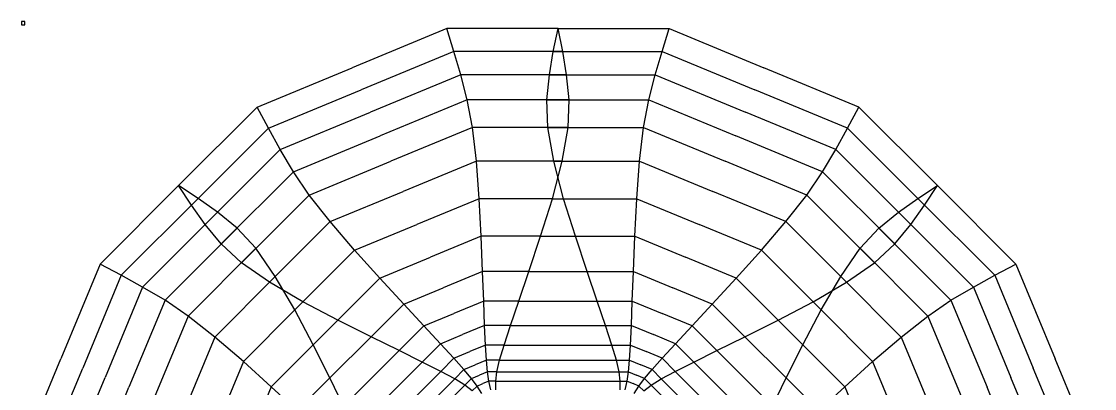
# Model space of a CAD drawing. Extents: x -1525 to 1525, y -1525 to 1545.
# Drawn here: x -1525 to 1525, y 501 to 1545 of the extents above; entities that cross this region are included whole.
import ezdxf

# ---------------------------------------------------------------- set-up
doc = ezdxf.new("R2010")
doc.units = 0

msp = doc.modelspace()

# ---------------------------------------------------------------- linework, layer by layer
at = {"layer": 'CutLine', "color": 250, "linetype": 'CONTINUOUS'}
for p, q in [((-315.9, 1525.4), (-585.6, 1413.7)), ((0, 1525.4), (-315.9, 1525.4)), ((0, 1525.4), (0, 1525.4)), ((0, 1525.4), (315.9, 1525.4)), ((315.9, 1525.4), (585.6, 1413.7)), ((-855.2, 1302), (-585.6, 1413.7)), ((855.2, 1302), (585.6, 1413.7)), ((-1078.6, 1078.6), (-855.2, 1302)), ((1078.6, 1078.6), (855.2, 1302)), ((-1078.6, 1078.6), (-1302, 855.2)), ((-1078.6, 1078.6), (-1078.6, 1078.6)), ((1078.6, 1078.6), (1078.6, 1078.6)), ((1078.6, 1078.6), (1302, 855.2)), ((-1302, 855.2), (-1413.7, 585.6)), ((1302, 855.2), (1413.7, 585.6)), ((-1525.4, 315.9), (-1413.7, 585.6)), ((1525.4, 315.9), (1413.7, 585.6))]:
    msp.add_line(p, q, dxfattribs=at)
at = {"layer": 'MountainLine', "color": 1, "linetype": 'CONTINUOUS'}
for p, q in [((-295.8, 1460.4), (-315.9, 1525.4)), ((0, 1525.4), (-315.9, 1525.4)), ((-315.9, 1525.4), (-315.9, 1525.4)), ((0, 1525.4), (315.9, 1525.4)), ((295.8, 1460.4), (315.9, 1525.4)), ((315.9, 1525.4), (315.9, 1525.4)), ((-276.4, 1393.7), (-295.8, 1460.4)), ((13.3, 1460.4), (-295.8, 1460.4)), ((-13.3, 1460.4), (295.8, 1460.4)), ((276.4, 1393.7), (295.8, 1460.4)), ((-258, 1322.1), (-276.4, 1393.7)), ((24.5, 1393.7), (-276.4, 1393.7)), ((-24.5, 1393.7), (276.4, 1393.7)), ((258, 1322.1), (276.4, 1393.7)), ((-243.1, 1244), (-258, 1322.1)), ((31.6, 1322.1), (-258, 1322.1)), ((-31.6, 1322.1), (258, 1322.1)), ((243.1, 1244), (258, 1322.1)), ((-1078.6, 1078.6), (-855.2, 1302)), ((-823.5, 1241.8), (-855.2, 1302)), ((-855.2, 1302), (-855.2, 1302)), ((823.5, 1241.8), (855.2, 1302)), ((1078.6, 1078.6), (855.2, 1302)), ((855.2, 1302), (855.2, 1302)), ((-1042, 1023.2), (-823.5, 1241.8)), ((-790.1, 1180.9), (-823.5, 1241.8)), ((-232, 1148.3), (-243.1, 1244)), ((29.1, 1244), (-243.1, 1244)), ((-29.1, 1244), (243.1, 1244)), ((232, 1148.3), (243.1, 1244)), ((790.1, 1180.9), (823.5, 1241.8)), ((1042, 1023.2), (823.5, 1241.8)), ((-1002.9, 968.2), (-790.1, 1180.9)), ((-752.4, 1117.3), (-790.1, 1180.9)), ((752.4, 1117.3), (790.1, 1180.9)), ((1002.9, 968.2), (790.1, 1180.9)), ((-223.7, 1041.4), (-232, 1148.3)), ((11.6, 1148.3), (-232, 1148.3)), ((-11.6, 1148.3), (232, 1148.3)), ((223.7, 1041.4), (232, 1148.3)), ((-957.2, 912.5), (-752.4, 1117.3)), ((-707.7, 1051.5), (-752.4, 1117.3)), ((707.7, 1051.5), (752.4, 1117.3)), ((957.2, 912.5), (752.4, 1117.3)), ((-1078.6, 1078.6), (-1302, 855.2)), ((1078.6, 1078.6), (1302, 855.2)), ((-1023.2, 1042), (-1241.8, 823.5)), ((-900.2, 859), (-707.7, 1051.5)), ((-647.9, 976), (-707.7, 1051.5)), ((-218.3, 934.7), (-223.7, 1041.4)), ((-16.1, 1041.4), (-223.7, 1041.4)), ((16.1, 1041.4), (223.7, 1041.4)), ((218.3, 934.7), (223.7, 1041.4)), ((647.9, 976), (707.7, 1051.5)), ((900.2, 859), (707.7, 1051.5)), ((1023.2, 1042), (1241.8, 823.5)), ((-968.2, 1002.9), (-1180.9, 790.1)), ((968.2, 1002.9), (1180.9, 790.1)), ((-912.5, 957.2), (-1117.3, 752.4)), ((-820.2, 803.7), (-647.9, 976)), ((-578.2, 894.6), (-647.9, 976)), ((578.2, 894.6), (647.9, 976)), ((820.2, 803.7), (647.9, 976)), ((912.5, 957.2), (1117.3, 752.4)), ((-214.3, 834.6), (-218.3, 934.7)), ((-49.4, 934.7), (-218.3, 934.7)), ((49.4, 934.7), (218.3, 934.7)), ((214.3, 834.6), (218.3, 934.7)), ((-859, 900.2), (-1051.5, 707.7)), ((-725, 747.8), (-578.2, 894.6)), ((-506.6, 815.2), (-578.2, 894.6)), ((506.6, 815.2), (578.2, 894.6)), ((725, 747.8), (578.2, 894.6)), ((859, 900.2), (1051.5, 707.7)), ((-1241.8, 823.5), (-1302, 855.2)), ((-1302, 855.2), (-1302, 855.2)), ((1241.8, 823.5), (1302, 855.2)), ((1302, 855.2), (1302, 855.2)), ((-211.1, 750.3), (-214.3, 834.6)), ((-82.9, 834.6), (-214.3, 834.6)), ((82.9, 834.6), (214.3, 834.6)), ((211.1, 750.3), (214.3, 834.6)), ((-1180.9, 790.1), (-1241.8, 823.5)), ((-803.7, 820.2), (-976, 647.9)), ((-626, 695.8), (-506.6, 815.2)), ((-438.6, 741.7), (-506.6, 815.2)), ((438.6, 741.7), (506.6, 815.2)), ((626, 695.8), (506.6, 815.2)), ((803.7, 820.2), (976, 647.9)), ((1180.9, 790.1), (1241.8, 823.5)), ((-1117.3, 752.4), (-1180.9, 790.1)), ((1117.3, 752.4), (1180.9, 790.1)), ((-1051.5, 707.7), (-1117.3, 752.4)), ((-531.5, 648.8), (-438.6, 741.7)), ((-381.2, 679.8), (-438.6, 741.7)), ((-211.1, 750.3), (-296.2, 715.1)), ((-208.5, 680.7), (-211.1, 750.3)), ((-111.5, 750.3), (111.5, 750.3)), ((208.5, 680.7), (211.1, 750.3)), ((211.1, 750.3), (296.2, 715.1)), ((381.2, 679.8), (438.6, 741.7)), ((531.5, 648.8), (438.6, 741.7)), ((1051.5, 707.7), (1117.3, 752.4)), ((-976, 647.9), (-1051.5, 707.7)), ((-747.8, 725), (-894.6, 578.2)), ((-381.2, 679.8), (-296.2, 715.1)), ((381.2, 679.8), (296.2, 715.1)), ((747.8, 725), (894.6, 578.2)), ((976, 647.9), (1051.5, 707.7)), ((-333.9, 628.8), (-381.2, 679.8)), ((-208.5, 680.7), (-271.2, 654.7)), ((-206.1, 625), (-208.5, 680.7)), ((-135, 680.7), (135, 680.7)), ((206.1, 625), (208.5, 680.7)), ((208.5, 680.7), (271.2, 654.7)), ((333.9, 628.8), (381.2, 679.8)), ((-894.6, 578.2), (-976, 647.9)), ((-333.9, 628.8), (-271.2, 654.7)), ((333.9, 628.8), (271.2, 654.7)), ((894.6, 578.2), (976, 647.9)), ((-695.8, 626), (-815.2, 506.6)), ((-296.2, 587.6), (-333.9, 628.8)), ((-206.1, 625), (-251.1, 606.3)), ((-203.7, 581.7), (-206.1, 625)), ((-153.3, 625), (153.3, 625)), ((203.7, 581.7), (206.1, 625)), ((206.1, 625), (251.1, 606.3)), ((296.2, 587.6), (333.9, 628.8)), ((695.8, 626), (815.2, 506.6)), ((-609.4, 451.7), (-451.7, 609.4)), ((-296.2, 587.6), (-251.1, 606.3)), ((-267.4, 555.4), (-296.2, 587.6)), ((-203.7, 581.7), (-235.5, 568.6)), ((-200.7, 548.9), (-203.7, 581.7)), ((-166.3, 581.7), (166.3, 581.7)), ((200.7, 548.9), (203.7, 581.7)), ((203.7, 581.7), (235.5, 568.6)), ((296.2, 587.6), (251.1, 606.3)), ((267.4, 555.4), (296.2, 587.6)), ((451.7, 609.4), (609.4, 451.7)), ((-815.2, 506.6), (-894.6, 578.2)), ((-576.8, 385.9), (-385.9, 576.8)), ((-550.3, 333.5), (-333.5, 550.3)), ((-267.4, 555.4), (-235.5, 568.6)), ((-246.2, 530.1), (-267.4, 555.4)), ((267.4, 555.4), (235.5, 568.6)), ((246.2, 530.1), (267.4, 555.4)), ((333.5, 550.3), (550.3, 333.5)), ((385.9, 576.8), (576.8, 385.9)), ((815.2, 506.6), (894.6, 578.2)), ((-648.8, 531.5), (-741.7, 438.6)), ((-529, 293.7), (-293.7, 529)), ((-246.2, 530.1), (-223.5, 539.5)), ((-230.2, 508.6), (-246.2, 530.1)), ((-200.7, 548.9), (-223.5, 539.5)), ((-196.8, 522.4), (-213.5, 515.5)), ((-196.8, 522.4), (-200.7, 548.9)), ((-191.3, 497.6), (-196.8, 522.4)), ((-177.2, 522.4), (177.2, 522.4)), ((-174.1, 548.9), (174.1, 548.9)), ((191.3, 497.6), (196.8, 522.4)), ((196.8, 522.4), (200.7, 548.9)), ((196.8, 522.4), (213.5, 515.5)), ((200.7, 548.9), (223.5, 539.5)), ((246.2, 530.1), (223.5, 539.5)), ((230.2, 508.6), (246.2, 530.1)), ((293.7, 529), (529, 293.7)), ((648.8, 531.5), (741.7, 438.6)), ((-741.7, 438.6), (-815.2, 506.6)), ((-511.2, 265.1), (-265.1, 511.2)), ((-230.2, 508.6), (-213.5, 515.5)), ((-216.5, 487.1), (-230.2, 508.6)), ((230.2, 508.6), (213.5, 515.5)), ((216.5, 487.1), (230.2, 508.6)), ((265.1, 511.2), (511.2, 265.1)), ((741.7, 438.6), (815.2, 506.6))]:
    msp.add_line(p, q, dxfattribs=at)
at = {"layer": 'reference 10mm', "color": 250, "linetype": 'CONTINUOUS'}
for p, q in [((-1515.4, 1545.4), (-1525.4, 1545.4)), ((-1525.4, 1545.4), (-1525.4, 1535.4)), ((-1525.4, 1535.4), (-1515.4, 1535.4)), ((-1515.4, 1535.4), (-1515.4, 1545.4))]:
    msp.add_line(p, q, dxfattribs=at)
at = {"layer": 'ValleyLine', "color": 5, "linetype": 'CONTINUOUS'}
for p, q in [((-315.9, 1525.4), (-585.6, 1413.7)), ((-13.3, 1460.4), (0, 1525.4)), ((13.3, 1460.4), (0, 1525.4)), ((0, 1525.4), (0, 1525.4)), ((0, 1525.4), (0, 1525.4)), ((0, 1525.4), (0, 1525.4)), ((315.9, 1525.4), (585.6, 1413.7)), ((-295.8, 1460.4), (-559.6, 1351.1)), ((-24.5, 1393.7), (-13.3, 1460.4)), ((13.3, 1460.4), (-13.3, 1460.4)), ((24.5, 1393.7), (13.3, 1460.4)), ((295.8, 1460.4), (559.6, 1351.1)), ((-855.2, 1302), (-585.6, 1413.7)), ((855.2, 1302), (585.6, 1413.7)), ((-276.4, 1393.7), (-533.2, 1287.3)), ((-31.6, 1322.1), (-24.5, 1393.7)), ((24.5, 1393.7), (-24.5, 1393.7)), ((31.6, 1322.1), (24.5, 1393.7)), ((276.4, 1393.7), (533.2, 1287.3)), ((-823.5, 1241.8), (-559.6, 1351.1)), ((823.5, 1241.8), (559.6, 1351.1)), ((-258, 1322.1), (-505.2, 1219.7)), ((-29.1, 1244), (-31.6, 1322.1)), ((31.6, 1322.1), (-31.6, 1322.1)), ((29.1, 1244), (31.6, 1322.1)), ((258, 1322.1), (505.2, 1219.7)), ((-790.1, 1180.9), (-533.2, 1287.3)), ((790.1, 1180.9), (533.2, 1287.3)), ((-243.1, 1244), (-475.4, 1147.7)), ((-11.6, 1148.3), (-29.1, 1244)), ((29.1, 1244), (-29.1, 1244)), ((11.6, 1148.3), (29.1, 1244)), ((243.1, 1244), (475.4, 1147.7)), ((-752.4, 1117.3), (-505.2, 1219.7)), ((752.4, 1117.3), (505.2, 1219.7)), ((-707.7, 1051.5), (-475.4, 1147.7)), ((-232, 1148.3), (-440, 1062.2)), ((-16.1, 1041.4), (11.6, 1148.3)), ((16.1, 1041.4), (-11.6, 1148.3)), ((11.6, 1148.3), (-11.6, 1148.3)), ((232, 1148.3), (440, 1062.2)), ((707.7, 1051.5), (475.4, 1147.7)), ((-1023.2, 1042), (-1078.6, 1078.6)), ((-1042, 1023.2), (-1078.6, 1078.6)), ((-1078.6, 1078.6), (-1078.6, 1078.6)), ((-1078.6, 1078.6), (-1078.6, 1078.6)), ((-1078.6, 1078.6), (-1078.6, 1078.6)), ((1023.2, 1042), (1078.6, 1078.6)), ((1042, 1023.2), (1078.6, 1078.6)), ((1078.6, 1078.6), (1078.6, 1078.6)), ((1078.6, 1078.6), (1078.6, 1078.6)), ((1078.6, 1078.6), (1078.6, 1078.6)), ((-1023.2, 1042), (-1042, 1023.2)), ((-968.2, 1002.9), (-1023.2, 1042)), ((-647.9, 976), (-440, 1062.2)), ((-223.7, 1041.4), (-401, 968)), ((-49.4, 934.7), (-16.1, 1041.4)), ((-16.1, 1041.4), (16.1, 1041.4)), ((49.4, 934.7), (16.1, 1041.4)), ((223.7, 1041.4), (401, 968)), ((647.9, 976), (440, 1062.2)), ((968.2, 1002.9), (1023.2, 1042)), ((1042, 1023.2), (1023.2, 1042)), ((-1002.9, 968.2), (-1042, 1023.2)), ((1002.9, 968.2), (1042, 1023.2)), ((-968.2, 1002.9), (-1002.9, 968.2)), ((-912.5, 957.2), (-968.2, 1002.9)), ((912.5, 957.2), (968.2, 1002.9)), ((1002.9, 968.2), (968.2, 1002.9)), ((-957.2, 912.5), (-1002.9, 968.2)), ((-912.5, 957.2), (-957.2, 912.5)), ((-859, 900.2), (-912.5, 957.2)), ((-578.2, 894.6), (-401, 968)), ((578.2, 894.6), (401, 968)), ((859, 900.2), (912.5, 957.2)), ((957.2, 912.5), (912.5, 957.2)), ((957.2, 912.5), (1002.9, 968.2)), ((-218.3, 934.7), (-362.4, 874.9)), ((-82.9, 834.6), (-49.4, 934.7)), ((-49.4, 934.7), (49.4, 934.7)), ((82.9, 834.6), (49.4, 934.7)), ((218.3, 934.7), (362.4, 874.9)), ((-900.2, 859), (-957.2, 912.5)), ((-859, 900.2), (-900.2, 859)), ((-803.7, 820.2), (-859, 900.2)), ((803.7, 820.2), (859, 900.2)), ((900.2, 859), (859, 900.2)), ((900.2, 859), (957.2, 912.5)), ((-1302, 855.2), (-1413.7, 585.6)), ((-820.2, 803.7), (-900.2, 859)), ((-506.6, 815.2), (-362.4, 874.9)), ((506.6, 815.2), (362.4, 874.9)), ((820.2, 803.7), (900.2, 859)), ((1302, 855.2), (1413.7, 585.6)), ((-214.3, 834.6), (-326.5, 788.2)), ((-111.5, 750.3), (-82.9, 834.6)), ((-82.9, 834.6), (82.9, 834.6)), ((111.5, 750.3), (82.9, 834.6)), ((214.3, 834.6), (326.5, 788.2)), ((-1241.8, 823.5), (-1351.1, 559.6)), ((-803.7, 820.2), (-820.2, 803.7)), ((-725, 747.8), (-820.2, 803.7)), ((-747.8, 725), (-803.7, 820.2)), ((725, 747.8), (820.2, 803.7)), ((747.8, 725), (803.7, 820.2)), ((820.2, 803.7), (803.7, 820.2)), ((1241.8, 823.5), (1351.1, 559.6)), ((-1180.9, 790.1), (-1287.3, 533.2)), ((-438.6, 741.7), (-326.5, 788.2)), ((438.6, 741.7), (326.5, 788.2)), ((1180.9, 790.1), (1287.3, 533.2)), ((-1117.3, 752.4), (-1219.7, 505.2)), ((-747.8, 725), (-725, 747.8)), ((-626, 695.8), (-725, 747.8)), ((-111.5, 750.3), (-211.1, 750.3)), ((-135, 680.7), (-111.5, 750.3)), ((135, 680.7), (111.5, 750.3)), ((111.5, 750.3), (211.1, 750.3)), ((626, 695.8), (725, 747.8)), ((725, 747.8), (747.8, 725)), ((1117.3, 752.4), (1219.7, 505.2)), ((-1051.5, 707.7), (-1147.7, 475.4)), ((-695.8, 626), (-747.8, 725)), ((695.8, 626), (747.8, 725)), ((1051.5, 707.7), (1147.7, 475.4)), ((-695.8, 626), (-626, 695.8)), ((-531.5, 648.8), (-626, 695.8)), ((-451.7, 609.4), (-381.2, 679.8)), ((-135, 680.7), (-208.5, 680.7)), ((-153.3, 625), (-135, 680.7)), ((153.3, 625), (135, 680.7)), ((135, 680.7), (208.5, 680.7)), ((451.7, 609.4), (381.2, 679.8)), ((531.5, 648.8), (626, 695.8)), ((626, 695.8), (695.8, 626)), ((-976, 647.9), (-1062.2, 440)), ((-648.8, 531.5), (-531.5, 648.8)), ((-451.7, 609.4), (-531.5, 648.8)), ((451.7, 609.4), (531.5, 648.8)), ((531.5, 648.8), (648.8, 531.5)), ((976, 647.9), (1062.2, 440)), ((-648.8, 531.5), (-695.8, 626)), ((-385.9, 576.8), (-333.9, 628.8)), ((-153.3, 625), (-206.1, 625)), ((-166.3, 581.7), (-153.3, 625)), ((166.3, 581.7), (153.3, 625)), ((153.3, 625), (206.1, 625)), ((385.9, 576.8), (333.9, 628.8)), ((648.8, 531.5), (695.8, 626)), ((-1525.4, 315.9), (-1413.7, 585.6)), ((-385.9, 576.8), (-451.7, 609.4)), ((-333.5, 550.3), (-296.2, 587.6)), ((-166.3, 581.7), (-203.7, 581.7)), ((-174.1, 548.9), (-166.3, 581.7)), ((174.1, 548.9), (166.3, 581.7)), ((166.3, 581.7), (203.7, 581.7)), ((333.5, 550.3), (296.2, 587.6)), ((385.9, 576.8), (451.7, 609.4)), ((1525.4, 315.9), (1413.7, 585.6)), ((-1460.4, 295.8), (-1351.1, 559.6)), ((-894.6, 578.2), (-968, 401)), ((-333.5, 550.3), (-385.9, 576.8)), ((-293.7, 529), (-333.5, 550.3)), ((-293.7, 529), (-267.4, 555.4)), ((293.7, 529), (267.4, 555.4)), ((293.7, 529), (333.5, 550.3)), ((333.5, 550.3), (385.9, 576.8)), ((894.6, 578.2), (968, 401)), ((1460.4, 295.8), (1351.1, 559.6)), ((-1393.7, 276.4), (-1287.3, 533.2)), ((-609.4, 451.7), (-648.8, 531.5)), ((-265.1, 511.2), (-293.7, 529)), ((-265.1, 511.2), (-246.2, 530.1)), ((-174.1, 548.9), (-200.7, 548.9)), ((-177.2, 522.4), (-196.8, 522.4)), ((-177.2, 522.4), (-174.1, 548.9)), ((-176.6, 497.6), (-177.2, 522.4)), ((177.2, 522.4), (174.1, 548.9)), ((174.1, 548.9), (200.7, 548.9)), ((176.6, 497.6), (177.2, 522.4)), ((177.2, 522.4), (196.8, 522.4)), ((265.1, 511.2), (246.2, 530.1)), ((265.1, 511.2), (293.7, 529)), ((609.4, 451.7), (648.8, 531.5)), ((1393.7, 276.4), (1287.3, 533.2)), ((-1322.1, 258), (-1219.7, 505.2)), ((-815.2, 506.6), (-874.9, 362.4)), ((-244.1, 494.7), (-265.1, 511.2)), ((-244.1, 494.7), (-230.2, 508.6)), ((244.1, 494.7), (230.2, 508.6)), ((244.1, 494.7), (265.1, 511.2)), ((815.2, 506.6), (874.9, 362.4)), ((1322.1, 258), (1219.7, 505.2))]:
    msp.add_line(p, q, dxfattribs=at)

doc.saveas('drawing.dxf')
